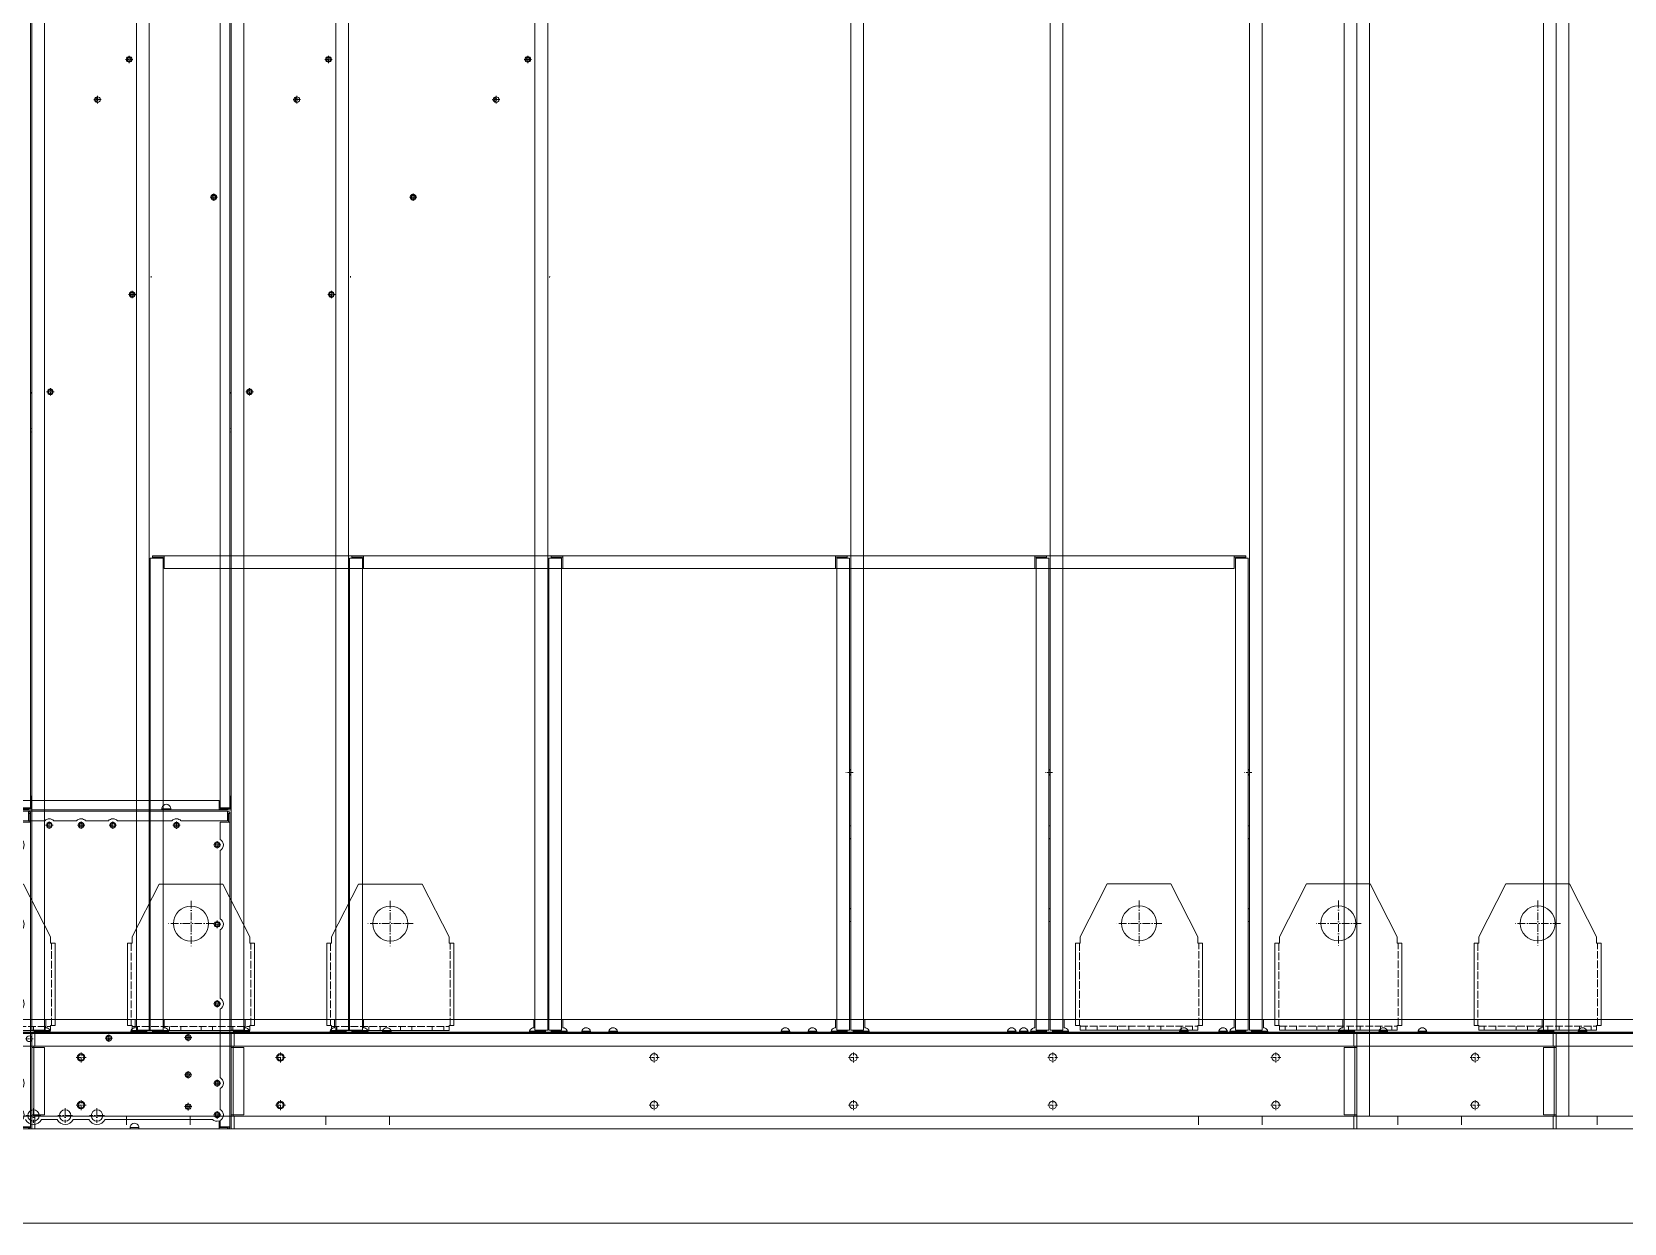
# Model space of a CAD drawing. Header units: millimetres. Extents: x -664082 to 30827, y -141530 to 21962.
# Drawn here: x -652266 to -649761, y -135803 to -133928 of the extents above; entities that cross this region are included whole.
import ezdxf

# ---------------------------------------------------------------- set-up
doc = ezdxf.new("R2010")
doc.units = ezdxf.units.MM
doc.linetypes.add('DASHDOT', pattern=[18.5, 12, -3, 0.5, -3])
doc.linetypes.add('DASHED', pattern=[15, 12, -3])

# ---------------------------------------------------------------- blocks, each defined once
blk = doc.blocks.new('457536')
at = {"color": 7, "lineweight": 5}
for p, q in [((114592.520962, 89152.297332), (114550.020962, 89069.297332)), ((114692.520962, 89152.297332), (114592.520962, 89152.297332)), ((114735.020962, 89069.297332), (114692.520962, 89152.297332)), ((114542.520962, 89059.297332), (114542.520962, 88929.797332)), ((114742.520962, 88929.797332), (114742.520962, 89059.297332)), ((114550.020962, 88922.297332), (114735.020962, 88922.297332))]:
    blk.add_line(p, q, dxfattribs=at)
at = {"color": 7, "linetype": 'DASHDOT', "lineweight": 5}
for p, q in [((114642.520962, 89126.047332), (114642.520962, 89054.547332)), ((114678.270962, 89090.297332), (114606.770962, 89090.297332))]:
    blk.add_line(p, q, dxfattribs=at)
at = {"color": 7, "lineweight": 5, "ltscale": 0.09375}
for p, q in [((114542.520962, 89059.297332), (114550.020962, 89059.297332)), ((114742.520962, 89059.297332), (114735.020962, 89059.297332)), ((114550.020962, 88929.797332), (114542.520962, 88929.797332)), ((114550.020962, 88922.297332), (114550.020962, 88929.797332)), ((114735.020962, 88929.797332), (114742.520962, 88929.797332)), ((114735.020962, 88922.297332), (114735.020962, 88929.797332))]:
    blk.add_line(p, q, dxfattribs=at)
at = {"color": 7, "linetype": 'DASHED', "lineweight": 5}
for p, q in [((114548.520962, 89059.297332), (114548.520962, 88929.797332)), ((114736.520962, 88929.797332), (114736.520962, 89059.297332)), ((114550.020962, 88928.297332), (114735.020962, 88928.297332))]:
    blk.add_line(p, q, dxfattribs=at)
at = {"color": 7, "lineweight": 5, "ltscale": 0.125}
for p, q in [((114550.020962, 89059.297332), (114550.020962, 89069.297332)), ((114735.020962, 89069.297332), (114735.020962, 89059.297332))]:
    blk.add_line(p, q, dxfattribs=at)
at = {"color": 7, "linetype": 'DASHED', "lineweight": 5, "ltscale": 0.075}
for p, q in [((114558.520962, 88928.297332), (114558.520962, 88922.297332)), ((114576.520962, 88928.297332), (114576.520962, 88922.297332)), ((114608.520962, 88928.297332), (114608.520962, 88922.297332)), ((114626.520962, 88928.297332), (114626.520962, 88922.297332)), ((114658.520962, 88928.297332), (114658.520962, 88922.297332)), ((114676.520962, 88928.297332), (114676.520962, 88922.297332)), ((114708.520962, 88928.297332), (114708.520962, 88922.297332)), ((114726.520962, 88928.297332), (114726.520962, 88922.297332))]:
    blk.add_line(p, q, dxfattribs=at)
at = {"color": 7, "lineweight": 5}
blk.add_circle((114642.520962, 89090.297332), 27.5, dxfattribs=at)
blk = doc.blocks.new('1')
at = {"color": 7, "lineweight": 20}
for p, q in [((14514.8, 8904.8), (14514.8, 12345.8)), ((14534.8, 12345.8), (14534.8, 8904.8)), ((14992.8, 8904.8), (14992.8, 12345.8)), ((15012.8, 12345.8), (15012.8, 8904.8)), ((16116.8, 8904.8), (16116.8, 12345.8)), ((16912.8, 12345.8), (16912.8, 8904.8)), ((16932.8, 12329.3), (16932.8, 8769.3)), ((14497.8, 12104.2), (14497.8, 9254.4)), ((14512.8, 9254.4), (14512.8, 12104.2)), ((16892.8, 11078.3), (16892.8, 8904.8)), ((16136.8, 8904.8), (16136.8, 11026.3)), ((15014.8, 8904.8), (15014.8, 9647.8)), ((15034.8, 9647.8), (15034.8, 8904.8)), ((15036.8, 9651.3), (16092.8, 9651.3)), ((16094.8, 8904.8), (16094.8, 9647.8)), ((16114.8, 9647.8), (16114.8, 8904.8)), ((16092.8, 9631.3), (15036.8, 9631.3)), ((14509.3, 9249.3), (11516.3, 9249.3)), ((14496.2, 9266.3), (13530.4, 9266.3)), ((13620.6, 9251.3), (14406.1, 9251.3)), ((14419.6, 9251.3), (14496.2, 9251.3)), ((14221.7, 9234.3), (14186, 9234.3)), ((14271.7, 9234.3), (14236, 9234.3)), ((14321.7, 9234.3), (14286, 9234.3)), ((14421.7, 9234.3), (14336, 9234.3)), ((14509.3, 9234.3), (14436, 9234.3)), ((14497.8, 9204.9), (14497.8, 9232.3)), ((14512.8, 8752.8), (14512.8, 9232.3)), ((14497.8, 9079.9), (14497.8, 9187.6)), ((14497.8, 8954.9), (14497.8, 9062.6)), ((14497.8, 8829.9), (14497.8, 8937.6)), ((14536.8, 8921.3), (14990.8, 8921.3)), ((15036.8, 8921.3), (16092.8, 8921.3)), ((16138.8, 8921.3), (16890.8, 8921.3)), ((16908.1, 8899.3), (14519.5, 8899.3)), ((14983.8, 8901.3), (14543.8, 8901.3)), ((15704.8, 8900.9), (14554.8, 8900.9)), ((15379.8, 8901.3), (15043.8, 8901.3)), ((15735.8, 8901.3), (15393.8, 8901.3)), ((16872.8, 8900.9), (15722.8, 8900.9)), ((16085.8, 8901.3), (15749.8, 8901.3)), ((16381.8, 8901.3), (16145.8, 8901.3)), ((16633.8, 8901.3), (16395.8, 8901.3)), ((16883.8, 8901.3), (16647.8, 8901.3)), ((14514.8, 8879.3), (16912.8, 8879.3)), ((14514.8, 8771.3), (14514.8, 8877.3)), ((14518, 8877.3), (14518, 8771.3)), ((14519.5, 8879.3), (16908.1, 8879.3)), ((14534.8, 8771.3), (14534.8, 8877.3)), ((16892.8, 8877.3), (16892.8, 8771.3)), ((16909.6, 8771.3), (16909.6, 8877.3)), ((16912.8, 8877.3), (16912.8, 8771.3)), ((16912.8, 8771.3), (16912.8, 8877.3)), ((14497.8, 8779.9), (14497.8, 8812.6)), ((14663.8, 8769.3), (14514.8, 8769.3)), ((16908.1, 8769.3), (14519.5, 8769.3)), ((16663.8, 8769.3), (14763.8, 8769.3)), ((16912.8, 8769.3), (16763.8, 8769.3)), ((14356.1, 8749.3), (13469.6, 8749.3)), ((14241.2, 8764.3), (14216.5, 8764.3)), ((14291.2, 8764.3), (14266.5, 8764.3)), ((14485.7, 8764.3), (14316.5, 8764.3)), ((14495.8, 8749.3), (14369.6, 8749.3)), ((16912.8, 8749.3), (14514.8, 8749.3)), ((14519.5, 8749.3), (16908.1, 8749.3))]:
    blk.add_line(p, q, dxfattribs=at)
at = {"color": 7, "linetype": 'DASHDOT', "lineweight": 20, "ltscale": 0.2925}
for p, q in [((14987.4, 10432.7), (14975.7, 10432.7)), ((14937.5, 10369.3), (14925.8, 10369.3)), ((14806.9, 10216), (14795.2, 10216)), ((14678.4, 10062.8), (14666.7, 10062.8)), ((14549.8, 9909.6), (14538.1, 9909.6)), ((16114.7, 9316.2), (16114.7, 9304.5)), ((14234.7, 9227.3), (14223, 9227.3)), ((14228.8, 9233.1), (14228.8, 9221.4)), ((14284.7, 9227.3), (14273, 9227.3)), ((14278.8, 9233.1), (14278.8, 9221.4)), ((14334.7, 9227.3), (14323, 9227.3)), ((14328.8, 9233.1), (14328.8, 9221.4)), ((14434.7, 9227.3), (14423, 9227.3)), ((14428.8, 9233.1), (14428.8, 9221.4)), ((14498.7, 9196.3), (14487, 9196.3)), ((14492.8, 9202.1), (14492.8, 9190.4)), ((14498.7, 9071.3), (14487, 9071.3)), ((14492.8, 9077.1), (14492.8, 9065.4)), ((14498.7, 8946.3), (14487, 8946.3)), ((14492.8, 8952.1), (14492.8, 8940.4)), ((14322.3, 8898), (14322.3, 8886.3)), ((14453.2, 8893.1), (14441.5, 8893.1)), ((14447.3, 8898.9), (14447.3, 8887.2)), ((14203.2, 8891.2), (14191.5, 8891.2)), ((14328.2, 8892.2), (14316.5, 8892.2)), ((14453.2, 8834.3), (14441.5, 8834.3)), ((14447.3, 8840.1), (14447.3, 8828.4)), ((14498.7, 8821.3), (14487, 8821.3)), ((14492.8, 8827.1), (14492.8, 8815.4)), ((14453.2, 8784.3), (14441.5, 8784.3)), ((14447.3, 8790.1), (14447.3, 8778.4)), ((14498.7, 8771.3), (14487, 8771.3)), ((14492.8, 8777.1), (14492.8, 8765.4))]:
    blk.add_line(p, q, dxfattribs=at)
at = {"color": 7, "linetype": 'DASHDOT', "lineweight": 20, "ltscale": 0.195}
for p, q in [((14985.5, 10432.7), (14977.7, 10432.7)), ((14933.5, 10369.2), (14925.7, 10369.2)), ((14805, 10216), (14797.2, 10216)), ((14676.4, 10062.8), (14668.6, 10062.8)), ((14547.8, 9909.6), (14540, 9909.6)), ((14321.9, 8896), (14321.9, 8888.2)), ((14450.7, 8893.1), (14442.9, 8893.1)), ((14446.8, 8897), (14446.8, 8889.2)), ((14325.8, 8892.1), (14318, 8892.1)), ((14450.7, 8834.3), (14442.9, 8834.3)), ((14446.8, 8838.2), (14446.8, 8830.4)), ((14450.7, 8784.3), (14442.9, 8784.3)), ((14446.8, 8788.2), (14446.8, 8780.4))]:
    blk.add_line(p, q, dxfattribs=at)
at = {"color": 7, "linetype": 'DASHDOT', "lineweight": 20, "ltscale": 0.292499}
for p, q in [((14981.5, 10438.5), (14981.5, 10426.8)), ((14931.6, 10375.1), (14931.6, 10363.4)), ((14672.5, 10068.6), (14672.5, 10056.9)), ((16120.5, 9310.4), (16108.8, 9310.4))]:
    blk.add_line(p, q, dxfattribs=at)
at = {"color": 7, "linetype": 'DASHDOT', "lineweight": 20, "ltscale": 0.195001}
for p, q in [((14981.6, 10436.6), (14981.6, 10428.8)), ((14672.5, 10066.7), (14672.5, 10058.9)), ((14543.9, 9913.5), (14543.9, 9905.7))]:
    blk.add_line(p, q, dxfattribs=at)
at = {"color": 7, "linetype": 'DASHDOT', "lineweight": 20, "ltscale": 0.194998}
for p, q in [((14929.6, 10373.1), (14929.6, 10365.3)), ((14801.1, 10219.9), (14801.1, 10212.1))]:
    blk.add_line(p, q, dxfattribs=at)
at = {"color": 7, "linetype": 'DASHDOT', "lineweight": 20, "ltscale": 0.292502}
for p, q in [((14801, 10221.8), (14801, 10210.1)), ((14543.9, 9915.4), (14543.9, 9903.7))]:
    blk.add_line(p, q, dxfattribs=at)
at = {"color": 7, "lineweight": 20, "ltscale": 0.050782}
blk.add_line((15015.9, 10089.3), (15016.3, 10091.3), dxfattribs=at)
at = {"color": 7, "lineweight": 20, "ltscale": 0.077786}
blk.add_line((14514.8, 9909.1), (14512.8, 9906.8), dxfattribs=at)
at = {"color": 7, "lineweight": 20, "ltscale": 0.05349}
blk.add_line((14512.8, 9851.9), (14514.8, 9851.1), dxfattribs=at)
blk.add_line((14512.8, 9851.9), (14514.8, 9851.1), dxfattribs=at)
at = {"color": 7, "lineweight": 20, "ltscale": 0.039896}
blk.add_line((14514.3, 9846), (14512.8, 9846.5), dxfattribs=at)
at = {"color": 7, "lineweight": 20, "ltscale": 0.012708}
for p, q in [((14514.3, 9846), (14514.8, 9846)), ((14514.3, 9273.7), (14514.8, 9273.7)), ((14514.8, 9273.7), (14514.3, 9273.7))]:
    blk.add_line(p, q, dxfattribs=at)
at = {"color": 7, "lineweight": 20, "ltscale": 0.0875}
for p, q in [((15014.8, 9647.8), (15018.3, 9647.8)), ((15036.8, 9651.3), (15036.8, 9647.8)), ((16092.8, 9651.3), (16092.8, 9647.8)), ((16114.8, 9647.8), (16111.3, 9647.8)), ((14509.3, 9249.3), (14509.3, 9245.8)), ((14512.8, 9232.3), (14509.3, 9232.3)), ((14514.8, 8904.8), (14518.3, 8904.8)), ((15012.8, 8904.8), (15009.3, 8904.8)), ((15014.8, 8904.8), (15018.3, 8904.8)), ((16114.8, 8904.8), (16111.3, 8904.8)), ((16116.8, 8904.8), (16120.3, 8904.8)), ((16912.8, 8904.8), (16909.3, 8904.8)), ((14495.8, 8749.3), (14495.8, 8752.8)), ((14512.8, 8752.8), (14509.3, 8752.8))]:
    blk.add_line(p, q, dxfattribs=at)
at = {"color": 7, "lineweight": 20, "ltscale": 0.4625}
for p, q in [((15018.3, 9651.3), (15036.8, 9651.3)), ((15036.8, 9649.3), (15018.3, 9649.3)), ((16092.8, 9651.3), (16111.3, 9651.3)), ((16111.3, 9649.3), (16092.8, 9649.3)), ((14514.3, 9273.7), (14514.3, 9255.2)), ((14514.3, 9273.7), (14514.3, 9255.2))]:
    blk.add_line(p, q, dxfattribs=at)
at = {"color": 7, "lineweight": 20, "ltscale": 0.05}
for p, q in [((15018.3, 9651.3), (15018.3, 9649.3)), ((16111.3, 9651.3), (16111.3, 9649.3)), ((14512.8, 9245.8), (14510.8, 9245.8)), ((15014.8, 9226.3), (15012.8, 9226.3)), ((15014.8, 9226.3), (15012.8, 9226.3)), ((16116.8, 9226.3), (16114.8, 9226.3)), ((16116.8, 9226.3), (16114.8, 9226.3)), ((15012.8, 9206.3), (15014.8, 9206.3)), ((15012.8, 9205.9), (15014.8, 9205.9)), ((16114.8, 9206.3), (16116.8, 9206.3)), ((16114.8, 9206.3), (16116.8, 9206.3)), ((16114.8, 9205.9), (16116.8, 9205.9)), ((15014.8, 9096.3), (15012.8, 9096.3)), ((15014.8, 9096.3), (15012.8, 9096.3)), ((15014.8, 9095.9), (15012.8, 9095.9)), ((16116.8, 9096.3), (16114.8, 9096.3)), ((16116.8, 9096.3), (16114.8, 9096.3)), ((16116.8, 9095.9), (16114.8, 9095.9)), ((15012.8, 9075.9), (15014.8, 9075.9)), ((16114.8, 9075.9), (16116.8, 9075.9)), ((14518.3, 8901.3), (14518.3, 8903.3)), ((14529.8, 8901.3), (14529.8, 8903.3)), ((14997.8, 8901.3), (14997.8, 8903.3)), ((15009.3, 8901.3), (15009.3, 8903.3)), ((15018.3, 8901.3), (15018.3, 8903.3)), ((15029.8, 8901.3), (15029.8, 8903.3)), ((16099.8, 8901.3), (16099.8, 8903.3)), ((16111.3, 8901.3), (16111.3, 8903.3)), ((16120.3, 8901.3), (16120.3, 8903.3)), ((16131.8, 8901.3), (16131.8, 8903.3)), ((16897.8, 8901.3), (16897.8, 8903.3)), ((16909.3, 8901.3), (16909.3, 8903.3)), ((14514.8, 8877.3), (14514.8, 8879.3)), ((14518, 8877.3), (14518, 8879.3)), ((14518, 8877.3), (14518, 8879.3)), ((16909.6, 8879.3), (16909.6, 8877.3)), ((16912.8, 8877.3), (16912.8, 8879.3)), ((14514.8, 8769.3), (14514.8, 8771.3)), ((14518, 8769.3), (14518, 8771.3)), ((14518, 8769.3), (14518, 8771.3)), ((16909.6, 8771.3), (16909.6, 8769.3)), ((16912.8, 8769.3), (16912.8, 8771.3)), ((14356.1, 8749.3), (14356.1, 8751.3)), ((14369.6, 8749.3), (14369.6, 8751.3)), ((14509.3, 8749.3), (14509.3, 8751.3))]:
    blk.add_line(p, q, dxfattribs=at)
at = {"color": 7, "lineweight": 20, "ltscale": 0.0375}
for p, q in [((15018.3, 9649.3), (15018.3, 9647.8)), ((16111.3, 9649.3), (16111.3, 9647.8)), ((14510.8, 9245.8), (14509.3, 9245.8)), ((14509.7, 9252.9), (14509.7, 9254.4)), ((14518.3, 8903.3), (14518.3, 8904.8)), ((15009.3, 8903.3), (15009.3, 8904.8)), ((15018.3, 8903.3), (15018.3, 8904.8)), ((16111.3, 8903.3), (16111.3, 8904.8)), ((16120.3, 8903.3), (16120.3, 8904.8)), ((16909.3, 8903.3), (16909.3, 8904.8)), ((14518, 8877.3), (14519.5, 8877.3)), ((16909.6, 8877.3), (16908.1, 8877.3)), ((14509.3, 8751.3), (14509.3, 8752.8))]:
    blk.add_line(p, q, dxfattribs=at)
at = {"color": 7, "lineweight": 20, "ltscale": 0.4125}
for p, q in [((15018.3, 9647.8), (15034.8, 9647.8)), ((15036.8, 9631.3), (15036.8, 9647.8)), ((16092.8, 9647.8), (16092.8, 9631.3)), ((16094.8, 9647.8), (16111.3, 9647.8)), ((14534.8, 8904.8), (14518.3, 8904.8)), ((15009.3, 8904.8), (14992.8, 8904.8)), ((15034.8, 8904.8), (15018.3, 8904.8)), ((16111.3, 8904.8), (16094.8, 8904.8)), ((16136.8, 8904.8), (16120.3, 8904.8)), ((16909.3, 8904.8), (16892.8, 8904.8))]:
    blk.add_line(p, q, dxfattribs=at)
at = {"color": 7, "lineweight": 20, "ltscale": 0.168029}
for p, q in [((14406.1, 9252.9), (14412.8, 9252.9)), ((14406.1, 9251.3), (14412.8, 9251.3)), ((14419.6, 9252.9), (14412.8, 9252.9)), ((14419.6, 9251.3), (14412.8, 9251.3))]:
    blk.add_line(p, q, dxfattribs=at)
at = {"color": 7, "lineweight": 20, "ltscale": 0.04}
for p, q in [((14406.1, 9251.3), (14406.1, 9252.9)), ((14419.6, 9251.3), (14419.6, 9252.9)), ((14509.7, 9251.3), (14509.7, 9252.9)), ((14554.8, 8899.3), (14554.8, 8900.9)), ((15704.8, 8899.3), (15704.8, 8900.9)), ((15722.8, 8899.3), (15722.8, 8900.9)), ((16872.8, 8899.3), (16872.8, 8900.9))]:
    blk.add_line(p, q, dxfattribs=at)
at = {"color": 7, "lineweight": 20, "ltscale": 0.2975}
for p, q in [((14496.2, 9254.4), (14496.2, 9266.3)), ((14497.8, 9254.4), (14509.7, 9254.4))]:
    blk.add_line(p, q, dxfattribs=at)
at = {"color": 7, "lineweight": 20, "ltscale": 0.0775}
for p, q in [((14496.2, 9251.3), (14496.2, 9254.4)), ((14512.8, 9254.4), (14509.7, 9254.4))]:
    blk.add_line(p, q, dxfattribs=at)
at = {"color": 7, "lineweight": 20, "ltscale": 0.3375}
for p, q in [((14509.7, 9252.9), (14496.2, 9252.9)), ((14496.2, 9251.3), (14509.7, 9251.3)), ((14510.8, 9232.3), (14510.8, 9245.8)), ((14512.8, 9245.8), (14512.8, 9232.3)), ((14495.8, 8751.3), (14509.3, 8751.3)), ((14509.3, 8749.3), (14495.8, 8749.3))]:
    blk.add_line(p, q, dxfattribs=at)
at = {"color": 7, "lineweight": 20, "ltscale": 0.2875}
for p, q in [((14509.3, 9234.3), (14509.3, 9245.8)), ((14497.8, 9232.3), (14509.3, 9232.3)), ((14518.3, 8903.3), (14529.8, 8903.3)), ((14529.8, 8901.3), (14518.3, 8901.3)), ((14997.8, 8903.3), (15009.3, 8903.3)), ((15009.3, 8901.3), (14997.8, 8901.3)), ((15018.3, 8903.3), (15029.8, 8903.3)), ((15029.8, 8901.3), (15018.3, 8901.3)), ((16099.8, 8903.3), (16111.3, 8903.3)), ((16111.3, 8901.3), (16099.8, 8901.3)), ((16120.3, 8903.3), (16131.8, 8903.3)), ((16131.8, 8901.3), (16120.3, 8901.3)), ((16897.8, 8903.3), (16909.3, 8903.3)), ((16909.3, 8901.3), (16897.8, 8901.3)), ((14497.8, 8752.8), (14509.3, 8752.8))]:
    blk.add_line(p, q, dxfattribs=at)
at = {"color": 7, "lineweight": 20, "ltscale": 0.114792}
blk.add_line((14509.7, 9253.7), (14514.3, 9253.7), dxfattribs=at)
at = {"color": 7, "lineweight": 20, "ltscale": 0.114793}
blk.add_line((14514.3, 9251.7), (14509.7, 9251.7), dxfattribs=at)
at = {"color": 7, "lineweight": 20, "ltscale": 0.037293}
blk.add_line((14512.8, 9255.2), (14514.3, 9255.2), dxfattribs=at)
at = {"color": 7, "lineweight": 20, "ltscale": 0.037353}
blk.add_line((14514.3, 9255.2), (14512.8, 9255.2), dxfattribs=at)
at = {"color": 7, "lineweight": 20, "ltscale": 0.319497}
for p, q in [((14536.8, 8921.3), (14536.8, 8908.5)), ((14990.8, 8921.3), (14990.8, 8908.5)), ((15036.8, 8921.3), (15036.8, 8908.5)), ((16092.8, 8921.3), (16092.8, 8908.5)), ((16138.8, 8921.3), (16138.8, 8908.5)), ((16890.8, 8921.3), (16890.8, 8908.5))]:
    blk.add_line(p, q, dxfattribs=at)
at = {"color": 7, "lineweight": 20, "ltscale": 0.1175}
for p, q in [((14519.5, 8899.3), (14514.8, 8899.3)), ((14519.5, 8899.3), (14519.5, 8894.6)), ((16912.8, 8899.3), (16908.1, 8899.3)), ((16908.1, 8899.3), (16908.1, 8894.6)), ((14514.8, 8771.3), (14519.5, 8771.3)), ((16912.8, 8771.3), (16908.1, 8771.3)), ((14519.5, 8749.3), (14519.5, 8754)), ((16908.1, 8749.3), (16908.1, 8754))]:
    blk.add_line(p, q, dxfattribs=at)
at = {"color": 7, "lineweight": 20, "ltscale": 0.16}
for p, q in [((14514.8, 8892.9), (14514.8, 8899.3)), ((16912.8, 8899.3), (16912.8, 8892.9)), ((14514.8, 8749.3), (14514.8, 8755.7)), ((16912.8, 8755.7), (16912.8, 8749.3))]:
    blk.add_line(p, q, dxfattribs=at)
at = {"color": 7, "lineweight": 20, "ltscale": 0.34}
for p, q in [((14514.8, 8892.9), (14514.8, 8879.3)), ((16912.8, 8879.3), (16912.8, 8892.9)), ((14514.8, 8769.3), (14514.8, 8755.7)), ((14663.8, 8755.7), (14663.8, 8769.3)), ((14763.8, 8769.3), (14763.8, 8755.7)), ((16663.8, 8755.7), (16663.8, 8769.3)), ((16763.8, 8769.3), (16763.8, 8755.7)), ((16912.8, 8755.7), (16912.8, 8769.3))]:
    blk.add_line(p, q, dxfattribs=at)
at = {"color": 7, "lineweight": 20, "ltscale": 0.3825}
for p, q in [((14519.5, 8894.6), (14519.5, 8879.3)), ((16908.1, 8879.3), (16908.1, 8894.6)), ((14534.8, 8877.3), (14519.5, 8877.3)), ((16908.1, 8877.3), (16892.8, 8877.3)), ((14519.5, 8771.3), (14534.8, 8771.3)), ((14519.5, 8769.3), (14519.5, 8754)), ((16892.8, 8771.3), (16908.1, 8771.3)), ((16908.1, 8754), (16908.1, 8769.3))]:
    blk.add_line(p, q, dxfattribs=at)
at = {"color": 7, "lineweight": 20, "ltscale": 0.175}
for p, q in [((14529.8, 8903.3), (14536.8, 8903.3)), ((14529.8, 8901.3), (14536.8, 8901.3)), ((14543.8, 8901.3), (14536.8, 8901.3)), ((14983.8, 8901.3), (14990.8, 8901.3)), ((14990.8, 8903.3), (14997.8, 8903.3)), ((14990.8, 8901.3), (14997.8, 8901.3)), ((15029.8, 8903.3), (15036.8, 8903.3)), ((15029.8, 8901.3), (15036.8, 8901.3)), ((15043.8, 8901.3), (15036.8, 8901.3)), ((15393.8, 8901.3), (15379.8, 8901.3)), ((15735.8, 8901.3), (15742.8, 8901.3)), ((15742.8, 8901.3), (15749.8, 8901.3)), ((16085.8, 8901.3), (16092.8, 8901.3)), ((16092.8, 8903.3), (16099.8, 8903.3)), ((16092.8, 8901.3), (16099.8, 8901.3)), ((16131.8, 8903.3), (16138.8, 8903.3)), ((16131.8, 8901.3), (16138.8, 8901.3)), ((16145.8, 8901.3), (16138.8, 8901.3)), ((16381.8, 8901.3), (16388.8, 8901.3)), ((16395.8, 8901.3), (16388.8, 8901.3)), ((16633.8, 8901.3), (16647.8, 8901.3)), ((16883.8, 8901.3), (16897.8, 8901.3)), ((16890.8, 8903.3), (16897.8, 8903.3))]:
    blk.add_line(p, q, dxfattribs=at)
at = {"color": 7, "lineweight": 20, "ltscale": 0.164795}
for p, q in [((14543.4, 8903.3), (14536.8, 8903.3)), ((14984.3, 8903.3), (14990.8, 8903.3)), ((15043.4, 8903.3), (15036.8, 8903.3)), ((15386.8, 8903.3), (15380.3, 8903.3)), ((15393.4, 8903.3), (15386.8, 8903.3)), ((15736.3, 8903.3), (15742.8, 8903.3)), ((15742.8, 8903.3), (15749.4, 8903.3)), ((16086.3, 8903.3), (16092.8, 8903.3)), ((16145.4, 8903.3), (16138.8, 8903.3)), ((16382.3, 8903.3), (16388.8, 8903.3)), ((16395.4, 8903.3), (16388.8, 8903.3)), ((16634.3, 8903.3), (16640.8, 8903.3)), ((16640.8, 8903.3), (16647.4, 8903.3)), ((16884.3, 8903.3), (16890.8, 8903.3))]:
    blk.add_line(p, q, dxfattribs=at)
at = {"color": 7, "lineweight": 20, "ltscale": 0.45}
blk.add_line((15704.8, 8900.9), (15722.8, 8900.9), dxfattribs=at)
at = {"color": 7, "lineweight": 20, "ltscale": 0.010005}
for p, q in [((16777.8, 8900.9), (16777.8, 8901.3)), ((16828.3, 8900.9), (16828.3, 8901.3)), ((16842.3, 8900.9), (16842.3, 8901.3))]:
    blk.add_line(p, q, dxfattribs=at)
at = {"color": 7, "lineweight": 20, "ltscale": 0.250004}
blk.add_line((16882.8, 8900.9), (16872.8, 8900.9), dxfattribs=at)
at = {"color": 7, "lineweight": 20, "ltscale": 0.25}
blk.add_line((16892.8, 8900.9), (16882.8, 8900.9), dxfattribs=at)
at = {"color": 7, "lineweight": 20, "ltscale": 0.01}
blk.add_line((16892.8, 8900.9), (16892.8, 8901.3), dxfattribs=at)
at = {"color": 7, "lineweight": 20, "ltscale": 0.39}
for p, q in [((16912.8, 8892.9), (16912.8, 8877.3)), ((16912.8, 8771.3), (16912.8, 8755.7))]:
    blk.add_line(p, q, dxfattribs=at)
at = {"color": 7, "lineweight": 20, "ltscale": 0.08}
for p, q in [((14514.8, 8877.3), (14518, 8877.3)), ((16909.6, 8877.3), (16912.8, 8877.3)), ((14518, 8771.3), (14514.8, 8771.3)), ((16912.8, 8771.3), (16909.6, 8771.3))]:
    blk.add_line(p, q, dxfattribs=at)
at = {"color": 7, "linetype": 'DASHDOT', "lineweight": 20, "ltscale": 0.39}
for p, q in [((14592.3, 8869.6), (14592.3, 8854)), ((15807.3, 8869.6), (15807.3, 8854)), ((16785.3, 8869.6), (16785.3, 8854)), ((14600.1, 8861.8), (14584.5, 8861.8)), ((14592.3, 8794.6), (14592.3, 8779)), ((15807.3, 8794.6), (15807.3, 8779)), ((16785.3, 8794.6), (16785.3, 8779)), ((14600.1, 8786.8), (14584.5, 8786.8))]:
    blk.add_line(p, q, dxfattribs=at)
at = {"color": 7, "lineweight": 20, "ltscale": 0.000462809}
blk.add_line((16912.8, 8889.7), (16912.8, 8889.8), dxfattribs=at)
at = {"color": 7, "linetype": 'DASHDOT', "lineweight": 20, "ltscale": 0.389999}
for p, q in [((15815.1, 8861.8), (15799.5, 8861.8)), ((15815.1, 8786.8), (15799.5, 8786.8))]:
    blk.add_line(p, q, dxfattribs=at)
at = {"color": 7, "linetype": 'DASHDOT', "lineweight": 20, "ltscale": 0.389996}
for p, q in [((16793.1, 8861.8), (16777.5, 8861.8)), ((16793.1, 8786.8), (16777.5, 8786.8))]:
    blk.add_line(p, q, dxfattribs=at)
at = {"color": 7, "linetype": 'DASHDOT', "lineweight": 20}
for p, q in [((14215.5, 8770.3), (14192.1, 8770.3)), ((14203.8, 8782), (14203.8, 8758.6)), ((14265.5, 8770.3), (14242.1, 8770.3)), ((14253.8, 8782), (14253.8, 8758.6)), ((14315.5, 8770.3), (14292.1, 8770.3)), ((14303.8, 8782), (14303.8, 8758.6))]:
    blk.add_line(p, q, dxfattribs=at)
at = {"lineweight": 20}
for p, q in [((18012.8, 8769.3), (16912.8, 8769.3)), ((16912.8, 8749.3), (12012.8, 8749.3)), ((18012.8, 8749.3), (16912.8, 8749.3)), ((9812.8, 8600.9), (18012.8, 8600.9))]:
    blk.add_line(p, q, dxfattribs=at)
at = {"color": 7, "lineweight": 20, "ltscale": 0.169248}
for p, q in [((14356.1, 8751.3), (14362.8, 8751.3)), ((14356.1, 8749.3), (14362.8, 8749.3)), ((14369.6, 8751.3), (14362.8, 8751.3)), ((14369.6, 8749.3), (14362.8, 8749.3))]:
    blk.add_line(p, q, dxfattribs=at)
at = {"color": 7, "lineweight": 20, "ltscale": 0.224015}
blk.add_line((14495.8, 8761.7), (14495.8, 8752.8), dxfattribs=at)
at = {"color": 7, "lineweight": 20, "ltscale": 0.245994}
blk.add_line((14497.8, 8752.8), (14497.8, 8762.6), dxfattribs=at)
at = {"color": 7, "lineweight": 20, "ltscale": 0.000478323}
blk.add_line((14524.4, 8749.3), (14524.4, 8749.3), dxfattribs=at)
at = {"color": 7, "lineweight": 20, "ltscale": 0.000571071}
blk.add_line((14625.1, 8749.3), (14625.2, 8749.3), dxfattribs=at)
at = {"color": 7, "lineweight": 20, "ltscale": 0.000337276}
blk.add_line((14639.6, 8749.3), (14639.6, 8749.3), dxfattribs=at)
at = {"color": 7, "lineweight": 20, "ltscale": 0.000669931}
blk.add_line((15114.7, 8749.3), (15114.7, 8749.3), dxfattribs=at)
at = {"color": 7, "lineweight": 20, "ltscale": 0.000895851}
blk.add_line((15124.4, 8749.3), (15124.4, 8749.3), dxfattribs=at)
at = {"color": 7, "lineweight": 20, "ltscale": 0.000673251}
blk.add_line((15666.6, 8749.3), (15666.6, 8749.3), dxfattribs=at)
at = {"color": 7, "lineweight": 20, "ltscale": 0.000571084}
blk.add_line((15681, 8749.3), (15681, 8749.3), dxfattribs=at)
at = {"color": 7, "lineweight": 20, "ltscale": 0.000197227}
blk.add_line((15761.1, 8749.3), (15761.1, 8749.3), dxfattribs=at)
at = {"color": 7, "lineweight": 20, "ltscale": 0.000670507}
blk.add_line((16303.3, 8749.3), (16303.3, 8749.3), dxfattribs=at)
at = {"color": 7, "lineweight": 20, "ltscale": 0.000335273}
blk.add_line((16313, 8749.3), (16313, 8749.3), dxfattribs=at)
at = {"color": 7, "lineweight": 20, "ltscale": 0.000447819}
blk.add_line((16903.3, 8749.3), (16903.3, 8749.3), dxfattribs=at)
at = {"color": 7, "lineweight": 20, "ltscale": 0.00043427}
blk.add_line((16912.8, 8758.8), (16912.8, 8758.8), dxfattribs=at)
at = {"color": 7, "lineweight": 20}
for centre, radius in [((14981.5, 10432.7), 4.5), ((14981.6, 10432.7), 3), ((14931.6, 10369.3), 4.5), ((14801, 10216), 4.5), ((14801.1, 10216), 3), ((14672.5, 10062.8), 4.5), ((14672.5, 10062.8), 3), ((14543.9, 9909.6), 4.5), ((14543.9, 9909.6), 3), ((14228.8, 9227.3), 4.5), ((14228.8, 9227.3), 3), ((14278.8, 9227.3), 4.5), ((14278.8, 9227.3), 3), ((14328.8, 9227.3), 4.5), ((14328.8, 9227.3), 3), ((14428.8, 9227.3), 4.5), ((14428.8, 9227.3), 3), ((14492.8, 9196.3), 4.5), ((14492.8, 9196.3), 3), ((14492.8, 9071.3), 4.5), ((14492.8, 9071.3), 3), ((14492.8, 8946.3), 4.5), ((14492.8, 8946.3), 3), ((14197.3, 8891.2), 4.5), ((14322.3, 8892.2), 4.5), ((14321.9, 8892.1), 3), ((14447.3, 8893.1), 4.5), ((14446.8, 8893.1), 3), ((14592.3, 8861.8), 6), ((14592.3, 8861.8), 4.5), ((15807.3, 8861.8), 6), ((16785.3, 8861.8), 6), ((14447.3, 8834.3), 4.5), ((14446.8, 8834.3), 3), ((14492.8, 8821.3), 4.5), ((14492.8, 8821.3), 3), ((14592.3, 8786.8), 6), ((15807.3, 8786.8), 6), ((16785.3, 8786.8), 6), ((14203.8, 8770.3), 9), ((14253.8, 8770.3), 9), ((14303.8, 8770.3), 9), ((14447.3, 8784.3), 4.5), ((14446.8, 8784.3), 3), ((14492.8, 8771.3), 4.5), ((14492.8, 8771.3), 3), ((14592.3, 8786.8), 4.5)]:
    blk.add_circle(centre, radius, dxfattribs=at)
for centre, radius, start, end in [((14929.6, 10369.2), 3, 235.822, 127.0122), ((16114.7, 9310.4), 4.5, 61.1523, 87.8201), ((16114.7, 9310.4), 3, 43.6368, 86.7288), ((16114.7, 9310.4), 3, 273.2712, 316.3632), ((16114.7, 9310.4), 4.5, 272.1799, 298.8477), ((14422, 9252.5), 16.2, 173.4769, 179.6689), ((14412.8, 9253.2), 7, 9.8709, 170.1291), ((14403.7, 9252.5), 16.2, 0.3311, 6.523), ((14509.3, 9245.8), 3.5, 0, 90), ((14509.3, 9245.8), 1.5, 0, 90), ((14514.3, 9255.2), 1.5, 270, 289.8069), ((14514.3, 9255.2), 3.5, 270, 278.3501), ((14228.8, 9227.3), 10, 44.427, 135.573), ((14278.8, 9227.3), 10, 44.427, 135.573), ((14328.8, 9227.3), 10, 44.427, 135.573), ((14428.8, 9227.3), 10, 44.427, 135.573), ((14492.8, 9196.3), 10, 300, 60), ((14492.8, 9071.3), 10, 300, 60), ((14492.8, 8946.3), 10, 300, 60), ((14536.8, 8901.5), 7, 27.9406, 90), ((14990.8, 8901.5), 7, 90, 152.0594), ((15036.8, 8901.5), 7, 27.9406, 90), ((15386.8, 8901.5), 7, 27.9406, 152.0594), ((15742.8, 8901.5), 7, 27.9406, 152.0594), ((16092.8, 8901.5), 7, 90, 152.0594), ((16138.8, 8901.5), 7, 27.9406, 90), ((16388.8, 8901.5), 7, 27.9406, 152.0594), ((16640.8, 8901.5), 7, 27.9406, 152.0594), ((16890.8, 8901.5), 7, 90, 152.0594), ((14492.8, 8821.3), 10, 300, 60), ((14492.8, 8771.3), 10, 300, 60), ((14203.8, 8770.3), 14, 205.3769, 334.6231), ((14253.8, 8770.3), 14, 205.3769, 334.6231), ((14303.8, 8770.3), 14, 205.3769, 334.6231), ((14362.8, 8751.3), 7, 12.3736, 167.6264), ((14429.3, 8752.8), 3.5, 269.755, 270), ((14464.3, 8752.8), 3.5, 270, 270.245), ((14474.3, 8752.8), 3.5, 269.755, 270), ((14492.8, 8771.3), 10, 224.427, 287.4576), ((14509.3, 8752.8), 1.5, 270, 0), ((14509.3, 8752.8), 3.5, 270, 0), ((14559.5, 8754), 4.7, 269.7272, 270), ((14561.2, 8755.7), 6.4, 269.7738, 270), ((14623.4, 8755.7), 6.4, 270, 270.2365), ((15746.6, 8754), 4.7, 270, 270.2728), ((15793.7, 8755.7), 6.4, 269.7738, 270), ((15855.9, 8755.7), 6.4, 270, 270.2365), ((16754.2, 8755.7), 6.4, 269.7608, 270), ((16816.4, 8755.7), 6.4, 270, 270.229), ((16868.1, 8754), 4.7, 270, 270.2728)]:
    blk.add_arc(centre, radius, start, end, dxfattribs=at)
for points, knots in [([(14405.8, 9252.6), (14405.8, 9252.3), (14405.9, 9252), (14405.9, 9251.7), (14405.9, 9251.4), (14406, 9251.3), (14406.1, 9251.3), (14406.1, 9251.3), (14406.1, 9251.3)], [0, 0, 0, 0, 0, 0, 3.570616, 3.570616, 3.570616, 4.974883, 4.974883, 4.974883, 4.974883, 4.974883, 4.974883]), ([(14419.8, 9252.6), (14419.8, 9252.3), (14419.8, 9252), (14419.8, 9251.7), (14419.8, 9251.4), (14419.7, 9251.3), (14419.6, 9251.3), (14419.6, 9251.3), (14419.6, 9251.3)], [0, 0, 0, 0, 0, 0, 3.570616, 3.570616, 3.570616, 4.974883, 4.974883, 4.974883, 4.974883, 4.974883, 4.974883]), ([(14543, 8904.8), (14543.2, 8904.3), (14543.3, 8903.7), (14543.5, 8903.2), (14543.6, 8902.4), (14543.8, 8901.7), (14543.8, 8901.5), (14543.8, 8901.4), (14543.8, 8901.3), (14543.8, 8901.3), (14543.8, 8901.3), (14543.8, 8901.3)], [0, 0, 0, 0, 0, 0, 5.019575, 5.019575, 5.019575, 8.671425, 8.671425, 8.671425, 8.70839, 8.70839, 8.70839, 8.70839, 8.70839, 8.70839]), ([(14984.7, 8904.8), (14984.5, 8904.3), (14984.4, 8903.7), (14984.2, 8903.2), (14984.1, 8902.4), (14983.9, 8901.7), (14983.9, 8901.5), (14983.9, 8901.4), (14983.9, 8901.3), (14983.8, 8901.3), (14983.8, 8901.3), (14983.8, 8901.3)], [0, 0, 0, 0, 0, 0, 5.019575, 5.019575, 5.019575, 8.671425, 8.671425, 8.671425, 8.70839, 8.70839, 8.70839, 8.70839, 8.70839, 8.70839]), ([(15043, 8904.8), (15043.2, 8904.3), (15043.3, 8903.7), (15043.5, 8903.2), (15043.6, 8902.4), (15043.8, 8901.7), (15043.8, 8901.5), (15043.8, 8901.4), (15043.8, 8901.3), (15043.8, 8901.3), (15043.8, 8901.3), (15043.8, 8901.3)], [0, 0, 0, 0, 0, 0, 5.019575, 5.019575, 5.019575, 8.671425, 8.671425, 8.671425, 8.70839, 8.70839, 8.70839, 8.70839, 8.70839, 8.70839]), ([(15379.8, 8901.3), (15379.9, 8901.3), (15379.9, 8901.3), (15379.9, 8901.4), (15379.9, 8901.5), (15379.9, 8901.6), (15379.9, 8901.7), (15380, 8902.2), (15380.2, 8902.9), (15380.3, 8903.5), (15380.5, 8904.1), (15380.7, 8904.7), (15380.7, 8904.8), (15380.7, 8904.8), (15380.7, 8904.8)], [0, 0, 0, 0, 0, 0, 0.181509, 0.181509, 0.181509, 1.935967, 1.935967, 1.935967, 7.795509, 7.795509, 7.795509, 7.864561, 7.864561, 7.864561, 7.864561, 7.864561, 7.864561]), ([(15393.8, 8901.3), (15393.8, 8901.3), (15393.8, 8901.3), (15393.8, 8901.4), (15393.8, 8901.5), (15393.8, 8901.6), (15393.8, 8901.7), (15393.7, 8902.2), (15393.5, 8902.9), (15393.4, 8903.5), (15393.2, 8904.1), (15393, 8904.7), (15393, 8904.8), (15393, 8904.8), (15393, 8904.8)], [0, 0, 0, 0, 0, 0, 0.181509, 0.181509, 0.181509, 1.935966, 1.935966, 1.935966, 7.795506, 7.795506, 7.795506, 7.864558, 7.864558, 7.864558, 7.864558, 7.864558, 7.864558]), ([(15735.8, 8901.3), (15735.9, 8901.3), (15735.9, 8901.3), (15735.9, 8901.4), (15735.9, 8901.5), (15735.9, 8901.6), (15735.9, 8901.7), (15736, 8902.2), (15736.2, 8902.9), (15736.3, 8903.5), (15736.5, 8904.1), (15736.7, 8904.7), (15736.7, 8904.8), (15736.7, 8904.8), (15736.7, 8904.8)], [0, 0, 0, 0, 0, 0, 0.181509, 0.181509, 0.181509, 1.935966, 1.935966, 1.935966, 7.795506, 7.795506, 7.795506, 7.864558, 7.864558, 7.864558, 7.864558, 7.864558, 7.864558]), ([(15749.8, 8901.3), (15749.8, 8901.3), (15749.8, 8901.3), (15749.8, 8901.4), (15749.8, 8901.5), (15749.8, 8901.6), (15749.8, 8901.7), (15749.7, 8902.2), (15749.5, 8902.9), (15749.4, 8903.5), (15749.2, 8904.1), (15749, 8904.7), (15749, 8904.8), (15749, 8904.8), (15749, 8904.8)], [0, 0, 0, 0, 0, 0, 0.181509, 0.181509, 0.181509, 1.935967, 1.935967, 1.935967, 7.795509, 7.795509, 7.795509, 7.864561, 7.864561, 7.864561, 7.864561, 7.864561, 7.864561]), ([(16086.7, 8904.8), (16086.5, 8904.3), (16086.4, 8903.7), (16086.2, 8903.2), (16086.1, 8902.4), (16085.9, 8901.7), (16085.9, 8901.5), (16085.9, 8901.4), (16085.9, 8901.3), (16085.8, 8901.3), (16085.8, 8901.3), (16085.8, 8901.3)], [0, 0, 0, 0, 0, 0, 5.019575, 5.019575, 5.019575, 8.671425, 8.671425, 8.671425, 8.70839, 8.70839, 8.70839, 8.70839, 8.70839, 8.70839]), ([(16145, 8904.8), (16145.2, 8904.3), (16145.3, 8903.7), (16145.5, 8903.2), (16145.6, 8902.4), (16145.8, 8901.7), (16145.8, 8901.5), (16145.8, 8901.4), (16145.8, 8901.3), (16145.8, 8901.3), (16145.8, 8901.3), (16145.8, 8901.3)], [0, 0, 0, 0, 0, 0, 5.019575, 5.019575, 5.019575, 8.671425, 8.671425, 8.671425, 8.70839, 8.70839, 8.70839, 8.70839, 8.70839, 8.70839]), ([(16382.7, 8904.8), (16382.5, 8904.3), (16382.4, 8903.7), (16382.2, 8903.2), (16382.1, 8902.4), (16381.9, 8901.7), (16381.9, 8901.5), (16381.9, 8901.4), (16381.9, 8901.3), (16381.8, 8901.3), (16381.8, 8901.3), (16381.8, 8901.3)], [0, 0, 0, 0, 0, 0, 5.019577, 5.019577, 5.019577, 8.671428, 8.671428, 8.671428, 8.708393, 8.708393, 8.708393, 8.708393, 8.708393, 8.708393]), ([(16395, 8904.8), (16395.2, 8904.3), (16395.3, 8903.7), (16395.5, 8903.2), (16395.6, 8902.4), (16395.8, 8901.7), (16395.8, 8901.5), (16395.8, 8901.4), (16395.8, 8901.3), (16395.8, 8901.3), (16395.8, 8901.3), (16395.8, 8901.3)], [0, 0, 0, 0, 0, 0, 5.019575, 5.019575, 5.019575, 8.671425, 8.671425, 8.671425, 8.70839, 8.70839, 8.70839, 8.70839, 8.70839, 8.70839]), ([(16634.7, 8904.8), (16634.5, 8904.3), (16634.4, 8903.7), (16634.2, 8903.2), (16634.1, 8902.4), (16633.9, 8901.7), (16633.9, 8901.5), (16633.9, 8901.4), (16633.9, 8901.3), (16633.8, 8901.3), (16633.8, 8901.3), (16633.8, 8901.3)], [0, 0, 0, 0, 0, 0, 5.019575, 5.019575, 5.019575, 8.671425, 8.671425, 8.671425, 8.70839, 8.70839, 8.70839, 8.70839, 8.70839, 8.70839]), ([(16647, 8904.8), (16647.2, 8904.3), (16647.3, 8903.7), (16647.5, 8903.2), (16647.6, 8902.4), (16647.8, 8901.7), (16647.8, 8901.5), (16647.8, 8901.4), (16647.8, 8901.3), (16647.8, 8901.3), (16647.8, 8901.3), (16647.8, 8901.3)], [0, 0, 0, 0, 0, 0, 5.019577, 5.019577, 5.019577, 8.671428, 8.671428, 8.671428, 8.708393, 8.708393, 8.708393, 8.708393, 8.708393, 8.708393]), ([(16884.7, 8904.8), (16884.5, 8904.3), (16884.4, 8903.7), (16884.2, 8903.2), (16884.1, 8902.4), (16883.9, 8901.7), (16883.9, 8901.5), (16883.9, 8901.4), (16883.9, 8901.3), (16883.8, 8901.3), (16883.8, 8901.3), (16883.8, 8901.3)], [0, 0, 0, 0, 0, 0, 5.019575, 5.019575, 5.019575, 8.671425, 8.671425, 8.671425, 8.70839, 8.70839, 8.70839, 8.70839, 8.70839, 8.70839]), ([(14355.8, 8750.5), (14355.8, 8750.1), (14355.9, 8749.8), (14355.9, 8749.6), (14355.9, 8749.4), (14356, 8749.3), (14356, 8749.3), (14356.1, 8749.3), (14356.1, 8749.3)], [0, 0, 0, 0, 0, 0, 3.902586, 3.902586, 3.902586, 4.80152, 4.80152, 4.80152, 4.80152, 4.80152, 4.80152]), ([(14369.8, 8750.5), (14369.8, 8750.1), (14369.8, 8749.8), (14369.8, 8749.6), (14369.8, 8749.4), (14369.7, 8749.3), (14369.7, 8749.3), (14369.6, 8749.3), (14369.6, 8749.3)], [0, 0, 0, 0, 0, 0, 3.902586, 3.902586, 3.902586, 4.80152, 4.80152, 4.80152, 4.80152, 4.80152, 4.80152])]:
    blk.add_open_spline(points, degree=5, knots=knots, dxfattribs=at)
for points in [[(14405.9, 9253.3), (14405.9, 9253.1), (14405.9, 9253), (14406, 9252.9), (14406, 9252.9), (14406.1, 9252.9)], [(14419.8, 9253.3), (14419.8, 9253.1), (14419.8, 9253), (14419.7, 9252.9), (14419.7, 9252.9), (14419.6, 9252.9)], [(14355.8, 8750.5), (14355.8, 8750.9), (14355.9, 8751.3), (14355.9, 8751.8), (14355.9, 8752.3), (14356, 8752.8)], [(14355.9, 8751.5), (14355.9, 8751.4), (14355.9, 8751.3), (14356, 8751.3), (14356, 8751.3), (14356.1, 8751.3)], [(14369.8, 8751.5), (14369.8, 8751.4), (14369.8, 8751.3), (14369.7, 8751.3), (14369.7, 8751.3), (14369.6, 8751.3)], [(14369.7, 8752.8), (14369.8, 8752.3), (14369.8, 8751.8), (14369.8, 8751.3), (14369.8, 8750.9), (14369.8, 8750.5)]]:
    blk.add_open_spline(points, degree=5, dxfattribs=at)
at = {"color": 0, "lineweight": 20}
for p in [(-99877.3, -80017.9), (-98072.2, -80017.5)]:
    blk.add_blockref('457536', p, dxfattribs=at)

msp = doc.modelspace()

# ---------------------------------------------------------------- block references
at = {"lineweight": 5}
for p in [(-667094.5, -144403.9), (-666780.9, -144403.9), (-666467.4, -144403.9)]:
    msp.add_blockref('1', p, dxfattribs=at)

doc.saveas('drawing.dxf')
